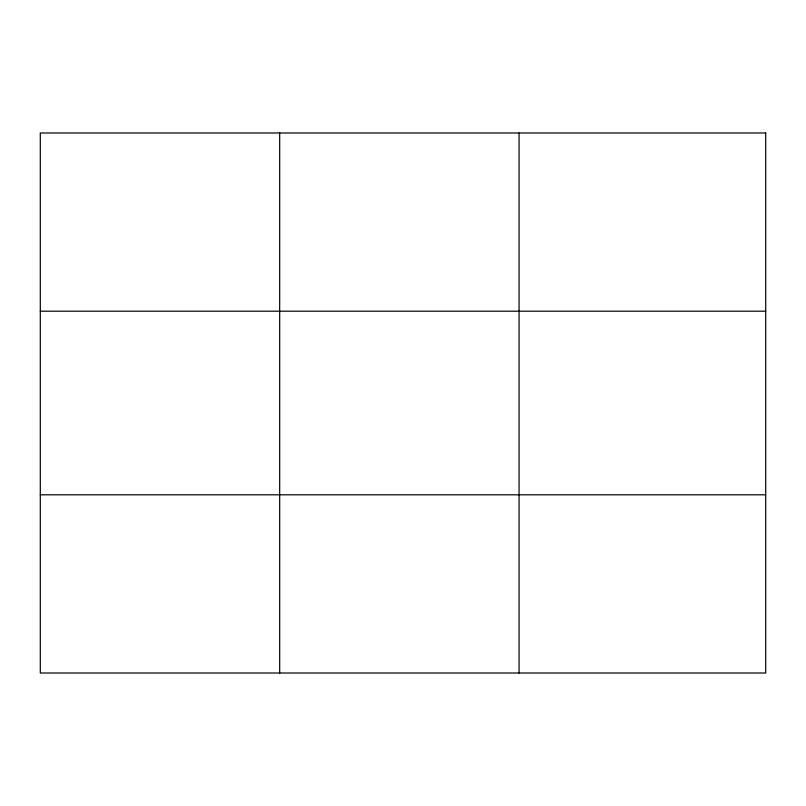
<?xml version="1.0" encoding="UTF-8"?>
<svg xmlns="http://www.w3.org/2000/svg" width="806" height="806" viewBox="0 0 806 806"><rect width="100%" height="100%" fill="white"/><g stroke="black" fill="none" stroke-linecap="round" stroke-linejoin="round"><path stroke-width="1.21" d="M279.682 673.01L279.682 132.99M519.064 673.01L519.064 132.99M40.3 311.197L765.7 311.197M40.3 494.803L765.7 494.803M765.7 132.99L765.7 673.01L40.3 673.01L40.3 132.99L765.7 132.99"/></g></svg>
